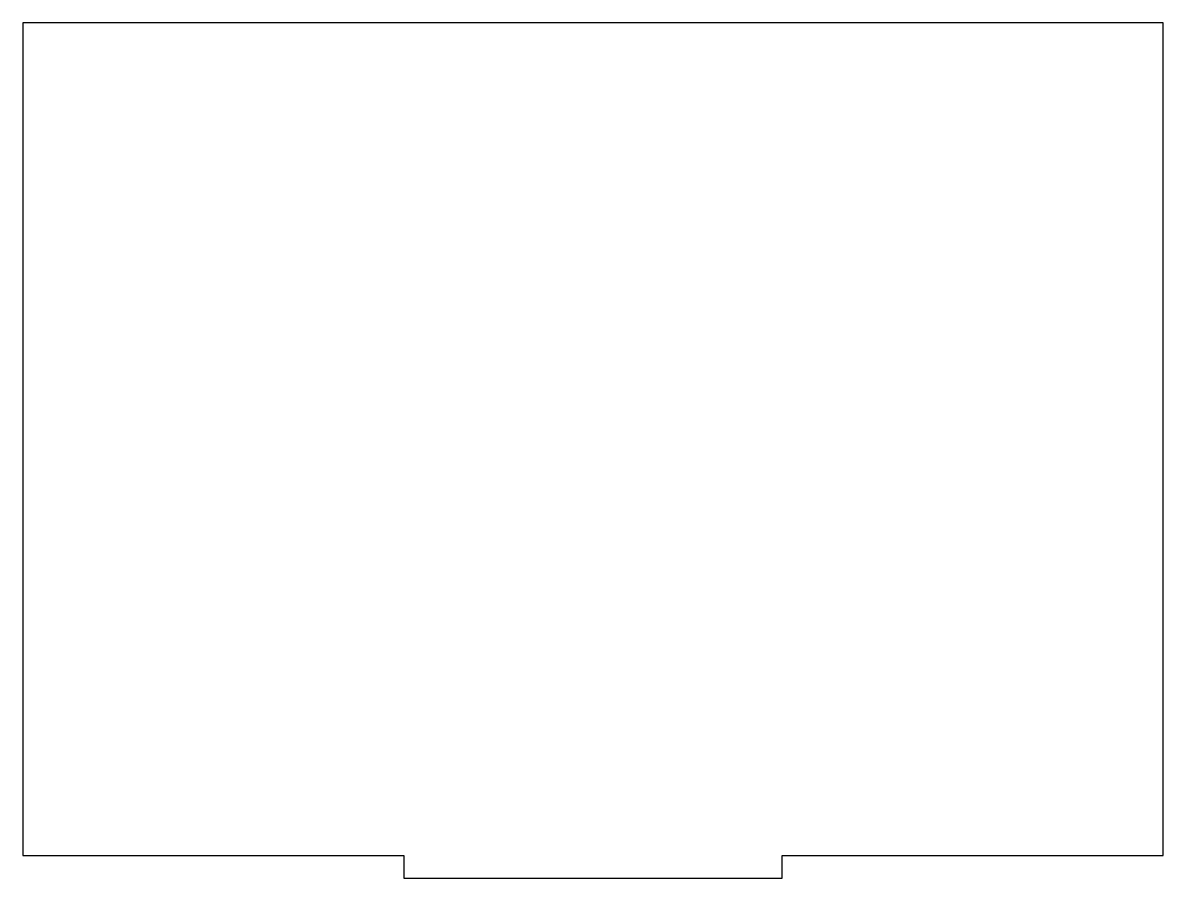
# Model space of a CAD drawing. Header units: millimetres. Extents: x -150 to 150, y 0 to 225.
import ezdxf

# ---------------------------------------------------------------- set-up
doc = ezdxf.new("R2010")
doc.units = ezdxf.units.MM
doc.layers.get('0').update_dxf_attribs({"linetype": 'CONTINUOUS'})

msp = doc.modelspace()

# ---------------------------------------------------------------- linework, layer by layer
msp.add_lwpolyline([(150, 225), (-150, 225), (-150, 6), (-49.75, 6), (-49.75, 0), (49.75, 0), (49.75, 6), (150, 6)], close=True)

doc.saveas('drawing.dxf')
